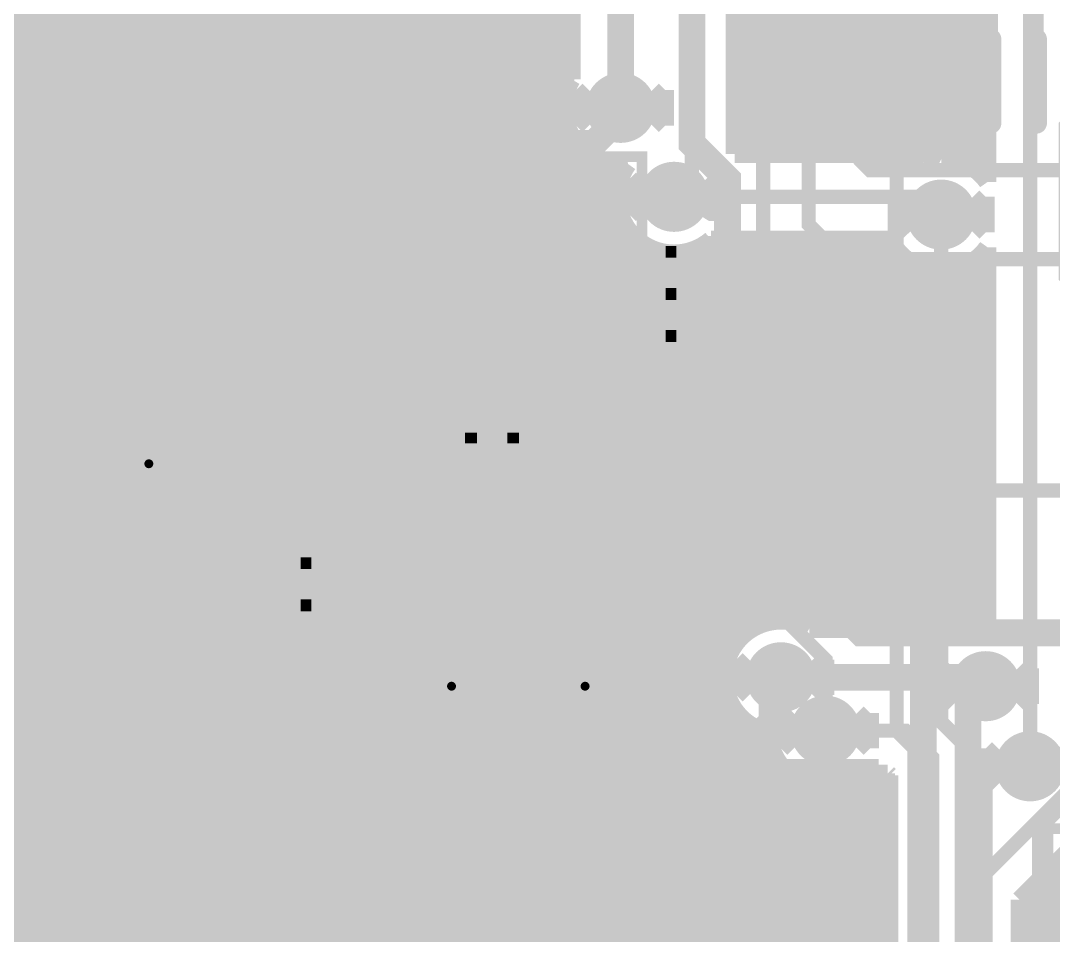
# Model space of a CAD drawing. Extents: x -10 to 131, y -93 to 209.
# Drawn here: x 99.26 to 114, y 77.98 to 91.03 of the extents above; entities that cross this region are included whole.
import ezdxf

# ---------------------------------------------------------------- set-up
doc = ezdxf.new("R2010")
doc.units = 0
doc.header["$MEASUREMENT"] = 0
doc.layers.get('0').update_dxf_attribs({"linetype": 'CONTINUOUS'})
for name, color, linetype in [('22-303-0_AST', 7, 'CONTINUOUS'), ('22-303-0_BOT', 2, 'CONTINUOUS'), ('22-303-0_DRD', 6, 'CONTINUOUS'), ('22-303-0_DRL', 1, 'CONTINUOUS'), ('22-303-0_GND', 3, 'CONTINUOUS'), ('22-303-0_IN1', 10, 'CONTINUOUS'), ('22-303-0_SMT', 9, 'CONTINUOUS'), ('22-303-0_SPT', 11, 'CONTINUOUS'), ('22-303-0_SST', 8, 'CONTINUOUS'), ('22-303-0_TOP', 15, 'CONTINUOUS'), ('THRUHOLE_TAP', 2, 'CONTINUOUS')]:
    doc.layers.add(name, color=color, linetype=linetype)

# ---------------------------------------------------------------- blocks, each defined once
blk = doc.blocks.new('OBLONG_56')
at = {"const_width": 0.29972}
blk.add_lwpolyline([(0, 0.59944), (0, -0.59944)], dxfattribs=at)
at = {"const_width": 0.14986}
for points in [[(-0.07493, 0.59944, 1), (0.07493, 0.59944, 1)], [(-0.07493, -0.59944, 1), (0.07493, -0.59944, 1)]]:
    blk.add_lwpolyline(points, format="xyb", close=True, dxfattribs=at)
blk = doc.blocks.new('ROUND_70')
at = {"const_width": 0.29972}
blk.add_lwpolyline([(-0.14986, 0, 1), (0.14986, 0, 1)], format="xyb", close=True, dxfattribs=at)
blk = doc.blocks.new('ROUND_75')
at = {"const_width": 0.29972}
blk.add_lwpolyline([(-0.14986, 0, 1), (0.14986, 0, 1)], format="xyb", close=True, dxfattribs=at)
blk = doc.blocks.new('ROUND_116')
at = {"const_width": 0.10033}
blk.add_lwpolyline([(-0.050164, 0, 1), (0.050164, 0, 1)], format="xyb", close=True, dxfattribs=at)
blk = doc.blocks.new('ROUND_117')
at = {"const_width": 0.10033}
blk.add_lwpolyline([(-0.050164, 0, 1), (0.050164, 0, 1)], format="xyb", close=True, dxfattribs=at)
blk = doc.blocks.new('ROUND_98')
at = {"const_width": 0.50038}
blk.add_lwpolyline([(-0.25019, 0, 1), (0.25019, 0, 1)], format="xyb", close=True, dxfattribs=at)
blk = doc.blocks.new('ROUND_100')
at = {"const_width": 0.50038}
blk.add_lwpolyline([(-0.25019, 0, 1), (0.25019, 0, 1)], format="xyb", close=True, dxfattribs=at)
blk = doc.blocks.new('ROUND_101')
at = {"const_width": 0.0635}
blk.add_lwpolyline([(-0.03175, 0, 1), (0.03175, 0, 1)], format="xyb", close=True, dxfattribs=at)
blk = doc.blocks.new('RECTANGLE_3')
blk.add_solid([(0.4826, 0.4064), (0.4826, -0.4064), (-0.4826, 0.4064), (-0.4826, -0.4064)])
blk = doc.blocks.new('RECTANGLE_17')
blk.add_solid([(0.635, 0.508), (0.635, -0.508), (-0.635, 0.508), (-0.635, -0.508)])
blk = doc.blocks.new('ROUND_108')
at = {"const_width": 0.10033}
blk.add_lwpolyline([(-0.050164, 0, 1), (0.050164, 0, 1)], format="xyb", close=True, dxfattribs=at)

msp = doc.modelspace()

# ---------------------------------------------------------------- linework, layer by layer
at = {"layer": '22-303-0_AST', "const_width": 0.1524}
for points in [[(106.2355, 86.1695), (106.2355, 89.0905), (104.5972, 89.0905), (104.5972, 86.1695), (106.2355, 86.1695)], [(105.31856, 89.10066), (105.31856, 88.74506), (105.48874, 88.62568), (105.65892, 88.62568), (105.82656, 88.74506), (105.82656, 89.10066), (104.81056, 89.10066)], [(106.4895, 89.0905), (106.4895, 86.1695), (108.1278, 86.1695), (108.1278, 89.0905), (106.4895, 89.0905)], [(107.23626, 89.08796), (107.23626, 88.73236), (107.4039, 88.61552), (107.57408, 88.61552), (107.74426, 88.73236), (107.74426, 89.08796), (106.72826, 89.08796)], [(99.949, 89.027), (104.521, 89.027), (104.521, 87.249), (104.267, 86.995), (104.521, 86.741), (104.521, 84.963), (99.949, 84.963), (99.949, 89.027)], [(105.31856, 88.80348), (104.81056, 88.62568)], [(107.23626, 88.79332), (106.72826, 88.61552)], [(101.79304, 88.2396), (101.62286, 88.17864), (101.62286, 87.94242), (101.79304, 87.884), (101.96068, 87.76462), (102.46868, 87.76462), (102.63886, 87.82304), (102.63886, 88.17864), (102.46868, 88.2396), (101.79304, 88.2396)], [(104.81056, 87.90686), (104.81056, 88.14308)], [(104.81056, 88.0237), (105.82656, 88.0237), (105.65892, 88.14308)], [(106.72826, 87.89416), (106.72826, 88.13292)], [(106.72826, 88.01354), (107.74426, 88.01354), (107.57408, 88.13292)], [(101.96068, 88.00084), (101.62286, 87.76462)], [(101.62286, 86.92642), (101.62286, 87.4014), (102.30104, 86.92642), (102.46868, 86.92642), (102.63886, 86.98484), (102.63886, 87.34044), (102.46868, 87.4014)], [(104.81056, 87.1855), (104.81056, 87.42426)], [(104.81056, 87.30488), (105.82656, 87.30488), (105.65892, 87.42426)], [(106.72826, 87.17534), (106.72826, 87.41156)], [(106.72826, 87.29472), (107.74426, 87.29472), (107.57408, 87.41156)], [(104.81056, 86.64448), (104.98074, 86.76386), (105.15092, 86.82228), (105.48874, 86.82228), (105.65892, 86.76386), (105.82656, 86.64448), (105.82656, 86.5251), (105.65892, 86.40826), (105.48874, 86.3473), (105.15092, 86.3473), (104.98074, 86.40826), (104.81056, 86.5251), (104.81056, 86.64448)], [(101.62286, 86.44382), (102.63886, 86.08822), (102.63886, 86.5632)], [(106.72826, 86.45652), (106.72826, 86.69274)], [(106.72826, 86.57336), (107.74426, 86.57336), (107.57408, 86.69274)], [(104.5845, 84.6455), (104.5845, 81.7245), (106.2228, 81.7245), (106.2228, 84.6455), (104.5845, 84.6455)], [(105.33126, 84.64296), (105.33126, 84.28736), (105.4989, 84.17052), (105.66908, 84.17052), (105.83926, 84.28736), (105.83926, 84.64296), (104.82326, 84.64296)], [(106.4895, 84.6455), (106.4895, 81.7245), (108.1278, 81.7245), (108.1278, 84.6455), (106.4895, 84.6455)], [(105.33126, 84.34832), (104.82326, 84.17052)], [(107.0229, 83.91652), (106.85526, 83.97494), (106.85526, 84.33054), (107.0229, 84.38896), (107.70108, 84.38896), (107.87126, 84.33054), (107.87126, 83.97494), (107.70108, 83.91652)], [(104.82326, 83.44916), (104.82326, 83.68792)], [(104.82326, 83.56854), (105.83926, 83.56854), (105.66908, 83.68792)], [(107.36326, 83.13674), (107.5309, 83.07832), (107.70108, 83.07832), (107.87126, 83.13674), (107.87126, 83.49234), (107.70108, 83.55076), (107.5309, 83.55076), (107.36326, 83.49234), (107.36326, 83.13674), (107.19308, 83.07832), (107.0229, 83.07832), (106.85526, 83.13674), (106.85526, 83.49234), (107.0229, 83.55076), (107.19308, 83.55076), (107.36326, 83.49234)], [(104.82326, 82.73034), (104.82326, 82.96656)], [(104.82326, 82.84972), (105.83926, 82.84972), (105.66908, 82.96656)], [(106.85526, 82.24012), (106.85526, 82.71256), (107.5309, 82.24012), (107.70108, 82.24012), (107.87126, 82.29854), (107.87126, 82.65414), (107.70108, 82.71256)], [(104.9909, 82.36712), (104.82326, 82.24774), (104.82326, 82.01152), (104.9909, 81.89214), (105.16108, 81.89214), (105.4989, 82.12836), (105.83926, 81.89214), (105.83926, 82.36712)], [(113.919, 79.502), (118.491, 79.502), (118.491, 77.724), (118.237, 77.47), (118.491, 77.216), (118.491, 75.438), (113.919, 75.438), (113.919, 79.502)]]:
    msp.add_lwpolyline(points, dxfattribs=at)
at = {"layer": '22-303-0_BOT'}
for points, const_width in [([(106.36504, 159.77616), (106.36504, 90.10904)], 0.254), ([(106.5784, 159.77616), (106.5784, 80.10906)], 0.254), ([(106.807, 129.80162), (106.807, 80.10906)], 0.254), ([(107.0356, 129.6035), (107.0356, 89.96934)], 0.254), ([(109.7788, 129.6035), (109.7788, 89.1286)], 0.254), ([(110.0074, 129.6035), (110.0074, 89.1286)], 0.254), ([(110.236, 129.6035), (110.236, 89.1286)], 0.254), ([(110.4646, 129.6035), (110.4646, 89.1286)], 0.254), ([(110.6932, 129.6035), (110.6932, 89.1286)], 0.254), ([(110.9218, 129.6035), (110.9218, 89.1286)], 0.254), ([(108.839, 124.587), (108.839, 88.519), (108.585, 88.519)], 0.2032), ([(109.5502, 124.20346), (109.5502, 89.1286)], 0.254), ([(109.4486, 124.05614), (109.4486, 89.1286)], 0.254), ([(112.7506, 123.571), (112.7506, 88.9889)], 0.254), ([(108.204, 102.997), (107.823, 102.616), (107.823, 89.789)], 0.381), ([(107.1245, 102.616), (107.1245, 90.1954)], 0.254), ([(116.713, 96.647), (116.586, 96.647), (116.078, 96.139), (116.078, 92.456), (115.697, 92.075), (115.316, 92.075), (114.3, 91.059), (114.3, 80.137), (112.903, 78.74), (112.903, 65.151)], 0.2032), ([(112.522, 95.23476), (112.522, 89.06256)], 0.254), ([(111.1504, 94.97314), (111.1504, 89.1286)], 0.254), ([(112.2934, 94.89694), (112.2934, 89.10828)], 0.254), ([(111.379, 94.79026), (111.379, 89.1286)], 0.254), ([(112.0648, 94.7547), (112.0648, 89.1286)], 0.254), ([(111.6076, 94.71152), (111.6076, 89.1286)], 0.254), ([(111.8362, 94.69882), (111.8362, 89.1286)], 0.254), ([(113.665, 80.391), (113.665, 93.218)], 0.2032), ([(112.9792, 92.79128), (112.9792, 88.82126)], 0.254), ([(113.0554, 92.68714), (113.0554, 88.72982)], 0.254), ([(107.1245, 91.0336), (106.36504, 91.0336)], 0.254), ([(113.0554, 91.0336), (109.4486, 91.0336)], 0.254), ([(107.1245, 90.805), (106.36504, 90.805)], 0.254), ([(113.0554, 90.805), (109.4486, 90.805)], 0.254), ([(107.1245, 90.5764), (106.36504, 90.5764)], 0.254), ([(113.0554, 90.5764), (109.4486, 90.5764)], 0.254), ([(107.1245, 90.3478), (106.36504, 90.3478)], 0.254), ([(113.0554, 90.3478), (109.4486, 90.3478)], 0.254), ([(107.0864, 90.1192), (72.03948, 90.1192)], 0.254), ([(106.36504, 90.10904), (82.63636, 90.10904)], 0.254), ([(99.2632, 90.10904), (99.2632, 80.10906)], 0.254), ([(99.4918, 90.10904), (99.4918, 80.10906)], 0.254), ([(99.7204, 90.10904), (99.7204, 80.10906)], 0.254), ([(99.949, 90.10904), (99.949, 80.10906)], 0.254), ([(100.1776, 90.10904), (100.1776, 80.10906)], 0.254), ([(100.4062, 90.10904), (100.4062, 80.10906)], 0.254), ([(100.6348, 90.10904), (100.6348, 80.10906)], 0.254), ([(100.8634, 90.10904), (100.8634, 80.10906)], 0.254), ([(101.092, 90.10904), (101.092, 80.10906)], 0.254), ([(101.3206, 90.10904), (101.3206, 80.10906)], 0.254), ([(101.5492, 90.10904), (101.5492, 80.10906)], 0.254), ([(101.7778, 90.10904), (101.7778, 80.10906)], 0.254), ([(102.0064, 90.10904), (102.0064, 80.10906)], 0.254), ([(102.235, 90.10904), (102.235, 80.10906)], 0.254), ([(102.4636, 90.10904), (102.4636, 80.10906)], 0.254), ([(102.6922, 90.10904), (102.6922, 80.10906)], 0.254), ([(102.9208, 90.10904), (102.9208, 80.10906)], 0.254), ([(103.1494, 90.10904), (103.1494, 80.10906)], 0.254), ([(103.378, 90.10904), (103.378, 80.10906)], 0.254), ([(103.6066, 90.10904), (103.6066, 80.10906)], 0.254), ([(103.8352, 90.10904), (103.8352, 80.10906)], 0.254), ([(104.0638, 90.10904), (104.0638, 80.10906)], 0.254), ([(104.2924, 90.10904), (104.2924, 80.10906)], 0.254), ([(104.521, 90.10904), (104.521, 80.10906)], 0.254), ([(104.7496, 90.10904), (104.7496, 80.10906)], 0.254), ([(104.9782, 90.10904), (104.9782, 80.10906)], 0.254), ([(105.2068, 90.10904), (105.2068, 80.10906)], 0.254), ([(105.4354, 90.10904), (105.4354, 80.10906)], 0.254), ([(105.664, 90.10904), (105.664, 80.10906)], 0.254), ([(105.8926, 90.10904), (105.8926, 80.10906)], 0.254), ([(106.1212, 90.10904), (106.1212, 80.10906)], 0.254), ([(106.3498, 90.10904), (106.3498, 80.10906)], 0.254), ([(113.0554, 90.1192), (109.4486, 90.1192)], 0.254), ([(107.02036, 89.8906), (93.23832, 89.8906)], 0.254), ([(113.0554, 89.8906), (109.4486, 89.8906)], 0.254), ([(107.02544, 89.662), (93.4212, 89.662)], 0.254), ([(107.0356, 89.60866), (107.0356, 80.10906)], 0.254), ([(113.0554, 89.662), (109.4486, 89.662)], 0.254), ([(107.09656, 89.4334), (93.50248, 89.4334)], 0.254), ([(113.0554, 89.4334), (109.4486, 89.4334)], 0.254), ([(107.2642, 89.2048), (93.51264, 89.2048)], 0.254), ([(107.2642, 89.2048), (107.2642, 80.10906)], 0.254), ([(113.0554, 89.2048), (109.4486, 89.2048)], 0.254), ([(107.4928, 89.0524), (107.4928, 80.10906)], 0.254), ([(112.141, 89.1286), (109.4486, 89.1286)], 0.254), ([(107.91952, 88.9762), (93.45676, 88.9762)], 0.254), ([(107.7214, 88.98636), (107.7214, 80.10906)], 0.254), ([(113.0554, 88.9762), (112.77854, 88.9762)], 0.254), ([(107.8103, 88.7476), (93.4085, 88.7476)], 0.254), ([(107.77728, 88.519), (93.4085, 88.519)], 0.254), ([(112.395, 88.265), (112.141, 88.519), (108.839, 88.519), (108.585, 88.519)], 0.2032), ([(107.8103, 88.2904), (93.4085, 88.2904)], 0.254), ([(107.91952, 88.0618), (93.4085, 88.0618)], 0.254), ([(107.95, 88.01862), (107.95, 80.10906)], 0.254), ([(108.15828, 87.8332), (93.4085, 87.8332)], 0.254), ([(111.71174, 87.8332), (109.01172, 87.8332)], 0.254), ([(109.093, 87.89162), (109.093, 80.10906)], 0.254), ([(111.66856, 87.9094), (109.11332, 87.9094)], 0.254), ([(109.3216, 87.9094), (109.3216, 81.84134)], 0.254), ([(109.5502, 87.9094), (109.5502, 82.24266)], 0.254), ([(109.7788, 87.9094), (109.7788, 82.3976)], 0.254), ([(110.0074, 87.9094), (110.0074, 82.4611)], 0.254), ([(110.236, 87.9094), (110.236, 82.45856)], 0.254), ([(110.4646, 87.9094), (110.4646, 82.3849)], 0.254), ([(110.6932, 87.9094), (110.6932, 82.3595)], 0.254), ([(110.9218, 87.9094), (110.9218, 82.3595)], 0.254), ([(111.1504, 87.9094), (111.1504, 82.3595)], 0.254), ([(111.379, 87.9094), (111.379, 82.3595)], 0.254), ([(111.6076, 87.9094), (111.6076, 82.3595)], 0.254), ([(108.1786, 87.8205), (108.1786, 80.10906)], 0.254), ([(108.4072, 87.7316), (108.4072, 80.10906)], 0.254), ([(108.6358, 87.71128), (108.6358, 80.10906)], 0.254), ([(108.8644, 87.75954), (108.8644, 80.10906)], 0.254), ([(111.8362, 87.6808), (111.8362, 82.3595)], 0.254), ([(112.9792, 87.7062), (112.9792, 82.35442)], 0.254), ([(113.0554, 87.80018), (113.0554, 82.34172)], 0.254), ([(111.93018, 87.6046), (93.4085, 87.6046)], 0.254), ([(112.7506, 87.53856), (112.7506, 82.3595)], 0.254), ([(113.0554, 87.6046), (112.85982, 87.6046)], 0.254), ([(112.0648, 87.5284), (112.0648, 82.3595)], 0.254), ([(112.2934, 87.46236), (112.2934, 82.3595)], 0.254), ([(112.522, 87.46744), (112.522, 82.3595)], 0.254), ([(113.0554, 87.376), (93.4085, 87.376)], 0.254), ([(113.0554, 87.1474), (93.4085, 87.1474)], 0.254), ([(113.0554, 86.9188), (93.4085, 86.9188)], 0.254), ([(113.0554, 86.6902), (93.49232, 86.6902)], 0.254), ([(113.0554, 86.4616), (93.51772, 86.4616)], 0.254), ([(113.0554, 86.233), (93.47708, 86.233)], 0.254), ([(113.0554, 86.0044), (93.3577, 86.0044)], 0.254), ([(113.0554, 85.7758), (93.09354, 85.7758)], 0.254), ([(113.0554, 85.5472), (89.45118, 85.5472)], 0.254), ([(113.0554, 85.3186), (89.40292, 85.3186)], 0.254), ([(113.0554, 85.09), (89.27338, 85.09)], 0.254), ([(113.0554, 84.8614), (88.9762, 84.8614)], 0.254), ([(113.0554, 84.6328), (84.35086, 84.6328)], 0.254), ([(113.0554, 84.4042), (84.12226, 84.4042)], 0.254), ([(113.0554, 84.1756), (83.94192, 84.1756)], 0.254), ([(113.0554, 83.947), (83.81238, 83.947)], 0.254), ([(113.0554, 83.7184), (83.5152, 83.7184)], 0.254), ([(113.0554, 83.4898), (72.03948, 83.4898)], 0.254), ([(113.0554, 83.2612), (72.03948, 83.2612)], 0.254), ([(113.0554, 83.0326), (72.03948, 83.0326)], 0.254), ([(113.0554, 82.804), (72.03948, 82.804)], 0.254), ([(113.0554, 82.5754), (72.03948, 82.5754)], 0.254), ([(109.68228, 82.3468), (72.03948, 82.3468)], 0.254), ([(112.903, 82.3595), (110.5154, 82.3595)], 0.254), ([(112.77092, 82.3468), (110.53572, 82.3468)], 0.254), ([(113.0554, 82.34172), (113.03007, 82.34053)], 0.254), ([(109.44352, 82.1182), (72.03948, 82.1182)], 0.254), ([(109.3343, 81.8896), (72.03948, 81.8896)], 0.254), ([(109.30128, 81.661), (72.03948, 81.661)], 0.254), ([(110.109, 81.661), (112.903, 81.661), (113.03, 81.534)], 0.381), ([(109.3343, 81.4324), (72.03948, 81.4324)], 0.254), ([(109.3216, 81.48066), (109.3216, 80.10906)], 0.254), ([(109.44352, 81.2038), (72.03948, 81.2038)], 0.254), ([(109.5502, 81.0768), (109.5502, 80.10906)], 0.254), ([(109.68228, 80.9752), (72.03948, 80.9752)], 0.254), ([(109.7788, 80.9244), (109.7788, 80.10906)], 0.254), ([(108.585, 56.515), (108.966, 56.134), (111.76, 56.134), (112.268, 56.642), (112.268, 80.518), (111.887, 80.899), (110.744, 80.899)], 0.2032), ([(109.95152, 80.7466), (72.03948, 80.7466)], 0.254), ([(110.03026, 80.518), (72.03948, 80.518)], 0.254), ([(110.0074, 80.56626), (110.0074, 80.10906)], 0.254), ([(110.21314, 80.2894), (72.03948, 80.2894)], 0.254), ([(110.236, 80.27162), (110.236, 80.10906)], 0.254), ([(111.1504, 80.2005), (111.1504, 80.10906)], 0.254), ([(111.633, 80.2894), (111.27232, 80.2894)], 0.254), ([(111.379, 80.2894), (111.379, 80.10906)], 0.254), ([(111.6076, 80.2894), (111.6076, 56.84266)], 0.254), ([(111.633, 80.2894), (111.6584, 80.264)], 0.254), ([(111.6584, 80.264), (111.6584, 56.89346)], 0.254), ([(110.57382, 80.10906), (72.03948, 80.10906)], 0.254), ([(110.4646, 80.13954), (110.4646, 80.10906)], 0.254), ([(111.50092, 80.10906), (110.91164, 80.10906)], 0.254), ([(111.50092, 80.10906), (111.50092, 58.10758)], 0.254), ([(111.6584, 80.0608), (111.50092, 80.0608)], 0.254), ([(111.6584, 79.8322), (111.50092, 79.8322)], 0.254), ([(111.6584, 79.6036), (111.50092, 79.6036)], 0.254), ([(114.7318, 79.7052), (113.5126, 78.486)], 0.254), ([(111.6584, 79.375), (111.50092, 79.375)], 0.254), ([(111.6584, 79.1464), (111.50092, 79.1464)], 0.254), ([(114.1222, 79.0956), (114.1222, 51.6636)], 0.254), ([(111.6584, 78.9178), (111.50092, 78.9178)], 0.254), ([(113.8936, 78.867), (113.8936, 51.6636)], 0.254), ([(117.5004, 78.9178), (113.94186, 78.9178)], 0.254), ([(111.6584, 78.6892), (111.50092, 78.6892)], 0.254), ([(113.665, 78.6384), (113.665, 65.4177)], 0.254), ([(117.5004, 78.6892), (113.71326, 78.6892)], 0.254), ([(111.6584, 78.4606), (111.50092, 78.4606)], 0.254), ([(113.5126, 78.486), (113.5126, 65.67932)], 0.254), ([(117.5004, 78.4606), (113.5126, 78.4606)], 0.254), ([(111.6584, 78.232), (111.50092, 78.232)], 0.254), ([(117.5004, 78.232), (113.5126, 78.232)], 0.254), ([(111.6584, 78.0034), (111.50092, 78.0034)], 0.254), ([(117.5004, 78.0034), (113.5126, 78.0034)], 0.254)]:
    msp.add_lwpolyline(points, dxfattribs=dict(at, const_width=const_width))
at = {"layer": '22-303-0_BOT', "const_width": 0.254}
for points in [[(107.1245, 90.1954, 0.1325032), (107.01488, 89.789)], [(107.01528, 89.789, 0.4142136), (107.823, 88.98128)], [(112.40262, 89.07272, 0.110797), (112.141, 89.13141)], [(112.40262, 89.07272, 0.110797), (112.141, 89.13141)], [(113.0554, 88.72982, 0.2440527), (112.395, 89.07258)], [(107.92714, 88.9889, 0.1563172), (107.77655, 88.519)], [(107.823, 88.98128, 0.0323688), (107.92725, 88.98803)], [(107.77728, 88.519, 0.4142136), (108.585, 87.71128)], [(108.585, 87.71128, 0.1804434), (109.114, 87.90861)], [(111.66856, 87.9094, 0.2863583), (112.395, 87.45728)], [(112.395, 87.45728, 0.2440522), (113.05551, 87.8001)], [(110.109, 82.46872, 0.4142136), (109.30128, 81.661)], [(110.5154, 82.3595, 0.1325032), (110.109, 82.46912)], [(113.0554, 82.34172, 0.0551179), (112.903, 82.35857)], [(109.30128, 81.661, 0.3524812), (109.93628, 80.87106)], [(109.93628, 80.87106, 0.3436517), (110.57382, 80.10906)], [(110.91164, 80.10906, 0.1269186), (111.27288, 80.28876)]]:
    msp.add_lwpolyline(points, format="xyb", dxfattribs=at)
at = {"layer": '22-303-0_DRD', "const_width": 0.254}
for points in [[(107.188, 89.535), (107.823, 90.17)], [(107.188, 90.043), (107.188, 89.535)], [(107.823, 89.408), (107.188, 90.043)], [(107.823, 90.17), (108.458, 89.535)], [(108.458, 90.043), (107.823, 89.408)], [(108.458, 89.535), (108.458, 90.043)], [(107.95, 88.265), (108.585, 88.9)], [(107.95, 88.265), (108.585, 88.9)], [(108.585, 88.9), (109.22, 88.265)], [(108.585, 88.9), (109.22, 88.265)], [(107.95, 88.773), (107.95, 88.265)], [(108.585, 88.138), (107.95, 88.773)], [(107.95, 88.773), (107.95, 88.265)], [(108.585, 88.138), (107.95, 88.773)], [(109.22, 88.773), (108.585, 88.138)], [(109.22, 88.773), (108.585, 88.138)], [(109.22, 88.265), (109.22, 88.773)], [(109.22, 88.265), (109.22, 88.773)], [(111.76, 88.011), (112.395, 88.646)], [(112.395, 88.646), (113.03, 88.011)], [(111.76, 88.519), (111.76, 88.011)], [(112.395, 87.884), (111.76, 88.519)], [(113.03, 88.519), (112.395, 87.884)], [(113.03, 88.011), (113.03, 88.519)], [(100.457, 84.455), (101.092, 85.09)], [(100.457, 84.455), (101.092, 85.09)], [(101.092, 85.09), (101.727, 84.455)], [(101.092, 85.09), (101.727, 84.455)], [(100.457, 84.963), (100.457, 84.455)], [(101.092, 84.328), (100.457, 84.963)], [(100.457, 84.963), (100.457, 84.455)], [(101.092, 84.328), (100.457, 84.963)], [(101.727, 84.963), (101.092, 84.328)], [(101.727, 84.963), (101.092, 84.328)], [(101.727, 84.455), (101.727, 84.963)], [(101.727, 84.455), (101.727, 84.963)], [(109.474, 81.407), (110.109, 82.042)], [(110.109, 82.042), (110.744, 81.407)], [(104.775, 81.28), (105.41, 81.915)], [(104.775, 81.28), (105.41, 81.915)], [(104.775, 81.788), (104.775, 81.28)], [(105.41, 81.153), (104.775, 81.788)], [(104.775, 81.788), (104.775, 81.28)], [(105.41, 81.153), (104.775, 81.788)], [(105.41, 81.915), (106.045, 81.28)], [(105.41, 81.915), (106.045, 81.28)], [(106.045, 81.788), (105.41, 81.153)], [(106.045, 81.788), (105.41, 81.153)], [(106.045, 81.28), (106.045, 81.788)], [(106.045, 81.28), (106.045, 81.788)], [(106.68, 81.28), (107.315, 81.915)], [(106.68, 81.28), (107.315, 81.915)], [(106.68, 81.788), (106.68, 81.28)], [(107.315, 81.153), (106.68, 81.788)], [(106.68, 81.788), (106.68, 81.28)], [(107.315, 81.153), (106.68, 81.788)], [(107.315, 81.915), (107.95, 81.28)], [(107.315, 81.915), (107.95, 81.28)], [(107.95, 81.788), (107.315, 81.153)], [(107.95, 81.788), (107.315, 81.153)], [(107.95, 81.28), (107.95, 81.788)], [(107.95, 81.28), (107.95, 81.788)], [(109.474, 81.915), (109.474, 81.407)], [(110.109, 81.28), (109.474, 81.915)], [(110.744, 81.915), (110.109, 81.28)], [(110.744, 81.407), (110.744, 81.915)], [(112.395, 81.28), (113.03, 81.915)], [(112.395, 81.788), (112.395, 81.28)], [(113.03, 81.153), (112.395, 81.788)], [(113.03, 81.915), (113.665, 81.28)], [(113.665, 81.788), (113.03, 81.153)], [(113.665, 81.28), (113.665, 81.788)], [(110.109, 80.645), (110.744, 81.28)], [(110.744, 81.28), (111.379, 80.645)], [(110.109, 81.153), (110.109, 80.645)], [(110.744, 80.518), (110.109, 81.153)], [(111.379, 81.153), (110.744, 80.518)], [(111.379, 80.645), (111.379, 81.153)], [(113.03, 80.137), (113.665, 80.772)], [(113.665, 80.772), (114.3, 80.137)], [(113.03, 80.645), (113.03, 80.137)], [(113.665, 80.01), (113.03, 80.645)], [(114.3, 80.645), (113.665, 80.01)]]:
    msp.add_lwpolyline(points, dxfattribs=at)
at = {"layer": '22-303-0_DRL', "const_width": 0.254}
msp.add_lwpolyline([(93.45422, 17.63014), (76.454, 17.63014), (76.454, 58.10758), (9.4996, 58.10758), (9.4996, 122.97664), (13.5001, 122.97664), (13.5001, 131.9784), (5.25018, 131.9784), (5.25018, 155.55976), (9.4996, 155.55976), (9.4996, 189.7761), (111.50092, 189.7761), (111.50092, 159.77616), (106.36504, 159.77616), (106.36504, 90.10904), (82.63636, 90.10904), (82.63636, 115.10772), (72.03948, 115.10772), (72.03948, 80.10906), (111.50092, 80.10906), (111.50092, 58.10758), (93.45422, 58.10758), (93.45422, 17.63014)], dxfattribs=at)
at = {"layer": '22-303-0_GND', "const_width": 1.27}
for points in [[(106.36504, 91.29014), (82.63636, 91.29014)], [(106.36504, 90.65514), (82.63636, 90.65514)], [(111.50092, 79.86014), (9.4996, 79.86014)], [(111.50092, 79.22514), (9.4996, 79.22514)], [(111.50092, 78.59014), (9.4996, 78.59014)], [(111.50092, 77.95514), (9.4996, 77.95514)]]:
    msp.add_lwpolyline(points, dxfattribs=at)
at = {"layer": '22-303-0_IN1', "const_width": 0.2032}
for points in [[(111.76, 95.504), (111.76, 80.899), (112.014, 80.645), (112.014, 66.929), (113.538, 65.405), (113.538, 64.389), (112.395, 63.246), (112.395, 62.611), (112.522, 62.484), (112.522, 54.864), (110.49, 52.832), (110.49, 38.862), (110.871, 38.481), (110.871, 29.591), (111.379, 29.083), (111.379, 26.416), (110.998, 26.035), (110.998, 22.098), (109.982, 21.082), (109.982, 18.669)], [(113.665, 47.752), (113.665, 58.039), (114.554, 58.928), (114.554, 74.041), (113.792, 74.803), (113.792, 79.502), (114.3, 80.01), (114.3, 87.249), (114.173, 87.376), (114.173, 89.535), (114.3, 89.662), (114.3, 94.87408), (114.427, 95.00108), (114.427, 95.504)], [(115.57, 11.176), (115.57, 15.113), (114.808, 15.875), (114.808, 38.1), (115.824, 39.116), (115.824, 44.069), (112.395, 47.498), (112.395, 53.975), (113.03, 54.61), (113.03, 58.039), (114.046, 59.055), (114.046, 73.152), (113.03, 74.168), (113.03, 80.391), (112.395, 81.026), (112.395, 88.265)]]:
    msp.add_lwpolyline(points, dxfattribs=at)
at = {"layer": '22-303-0_SST', "const_width": 0.1524}
for points in [[(106.2355, 86.1695), (106.2355, 89.0905), (104.5972, 89.0905), (104.5972, 86.1695), (106.2355, 86.1695)], [(106.4895, 89.0905), (106.4895, 86.1695), (108.1278, 86.1695), (108.1278, 89.0905), (106.4895, 89.0905)], [(99.949, 89.027), (99.949, 84.963), (104.521, 84.963), (104.521, 86.741), (104.267, 86.995), (104.521, 87.249), (104.521, 89.027), (99.949, 89.027)], [(108.96346, 88.59012), (108.96346, 88.33612), (109.1057, 88.24976), (109.2454, 88.24976), (109.38764, 88.33612), (109.38764, 88.59012), (108.54182, 88.59012)], [(108.96346, 88.37676), (108.54182, 88.24976)], [(108.54182, 87.65032), (108.54182, 87.81796)], [(108.54182, 87.73414), (109.38764, 87.73414), (109.2454, 87.81796)], [(108.54182, 87.04834), (108.54182, 87.21852)], [(108.54182, 87.1347), (109.38764, 87.1347), (109.2454, 87.21852)], [(108.54182, 86.4489), (108.54182, 86.61654)], [(108.54182, 86.53272), (109.38764, 86.53272), (109.2454, 86.61654)], [(105.68686, 85.07476), (105.68686, 85.92312), (105.60304, 85.78088)], [(106.28884, 85.07476), (106.28884, 85.92312), (106.20502, 85.78088)], [(104.83342, 85.49894), (105.08742, 85.49894), (105.17124, 85.63864), (105.17124, 85.78088), (105.08742, 85.92312), (104.83342, 85.92312), (104.83342, 85.07476)], [(106.84764, 85.07476), (106.76128, 85.217), (106.72064, 85.3567), (106.72064, 85.63864), (106.76128, 85.78088), (106.84764, 85.92312), (106.93146, 85.92312), (107.01528, 85.78088), (107.05846, 85.63864), (107.05846, 85.3567), (107.01528, 85.217), (106.93146, 85.07476), (106.84764, 85.07476)], [(105.04424, 85.49894), (105.17124, 85.07476)], [(105.77322, 85.07476), (105.60304, 85.07476)], [(106.37266, 85.07476), (106.20502, 85.07476)], [(104.5845, 84.6455), (104.5845, 81.7245), (106.2228, 81.7245), (106.2228, 84.6455), (104.5845, 84.6455)], [(106.4895, 84.6455), (106.4895, 81.7245), (108.1278, 81.7245), (108.1278, 84.6455), (106.4895, 84.6455)], [(101.94798, 84.57438), (101.80574, 84.5312), (101.80574, 84.36102), (101.94798, 84.32038), (102.08768, 84.23402), (102.51186, 84.23402), (102.6541, 84.2772), (102.6541, 84.5312), (102.51186, 84.57438), (101.94798, 84.57438)], [(102.08768, 84.4042), (101.80574, 84.23402)], [(103.75646, 84.14512), (103.75646, 83.89112), (103.8987, 83.80476), (104.0384, 83.80476), (104.18064, 83.89112), (104.18064, 84.14512), (103.33482, 84.14512)], [(101.80574, 83.54822), (101.80574, 83.88858), (102.36962, 83.54822), (102.51186, 83.54822), (102.6541, 83.5914), (102.6541, 83.8454), (102.51186, 83.88858)], [(103.75646, 83.93176), (103.33482, 83.80476)], [(108.68152, 83.42376), (108.54182, 83.46694), (108.54182, 83.72094), (108.68152, 83.76412), (109.2454, 83.76412), (109.38764, 83.72094), (109.38764, 83.46694), (109.2454, 83.42376)], [(103.33482, 83.20532), (103.33482, 83.37296)], [(103.33482, 83.28914), (104.18064, 83.28914), (104.0384, 83.37296)], [(101.80574, 83.11642), (102.6541, 82.86242), (102.6541, 83.20278)], [(108.96346, 82.78114), (109.1057, 82.73796), (109.2454, 82.73796), (109.38764, 82.78114), (109.38764, 83.03514), (109.2454, 83.07832), (109.1057, 83.07832), (108.96346, 83.03514), (108.96346, 82.78114), (108.82376, 82.73796), (108.68152, 82.73796), (108.54182, 82.78114), (108.54182, 83.03514), (108.68152, 83.07832), (108.82376, 83.07832), (108.96346, 83.03514)], [(103.33482, 82.60334), (103.33482, 82.77352)], [(103.33482, 82.6897), (104.18064, 82.6897), (104.0384, 82.77352)], [(108.54182, 82.05216), (108.54182, 82.39252), (109.1057, 82.05216), (109.2454, 82.05216), (109.38764, 82.09534), (109.38764, 82.34934), (109.2454, 82.39252)], [(103.47452, 82.2579), (103.33482, 82.17154), (103.33482, 82.0039), (103.47452, 81.91754), (103.61676, 81.91754), (103.8987, 82.08772), (104.18064, 81.91754), (104.18064, 82.2579)], [(113.919, 79.502), (113.919, 75.438), (118.491, 75.438), (118.491, 77.216), (118.237, 77.47), (118.491, 77.724), (118.491, 79.502), (113.919, 79.502)]]:
    msp.add_lwpolyline(points, dxfattribs=at)
at = {"layer": '22-303-0_TOP'}
for points, const_width in [([(109.855, 96.76892), (109.855, 93.853), (108.839, 92.837), (108.839, 89.281), (109.347, 88.773), (109.347, 84.201), (111.252, 82.296), (112.141, 82.296), (114.5032, 82.296), (114.808, 81.9912), (114.935, 81.9912)], 0.381), ([(120.269, 93.599), (117.475, 93.599), (117.221, 93.853), (113.03, 93.853), (111.80572, 92.6338), (111.80572, 90.17)], 0.2032), ([(117.221, 93.853), (113.03, 93.853), (111.80572, 92.6338), (111.80572, 90.17)], 0.2032), ([(123.48464, 90.92946), (123.48464, 91.821), (123.23064, 92.075), (121.285, 92.075), (120.523, 92.837), (116.84, 92.837), (116.332, 93.345), (115.189, 93.345), (113.10366, 91.25966), (113.10366, 90.17)], 0.2032), ([(113.665, 93.218), (112.45342, 92.00642), (112.45342, 90.17)], 0.2032), ([(113.7539, 90.17), (113.7539, 91.2749), (115.189, 92.71), (115.443, 92.71), (116.332, 92.71), (116.84, 92.202), (120.142, 92.202)], 0.2032), ([(115.443, 92.71), (115.189, 92.71), (113.7539, 91.2749), (113.7539, 90.17)], 0.2032), ([(109.855, 90.17), (109.855, 85.852), (111.379, 84.328), (120.777, 84.328), (121.92, 85.471), (122.047, 85.471)], 0.2032), ([(122.047, 85.471), (121.92, 85.471), (120.777, 84.328), (111.379, 84.328), (109.855, 85.852), (109.855, 90.17)], 0.2032), ([(109.855, 90.17), (109.855, 85.852), (111.379, 84.328), (120.777, 84.328), (121.92, 85.471), (122.047, 85.471)], 0.2032), ([(117.094, 87.757), (116.967, 87.63), (110.998, 87.63), (110.50524, 88.12276), (110.50524, 90.17)], 0.2032), ([(115.316, 88.392), (114.808, 88.9), (111.379, 88.9), (111.15548, 89.1286), (111.15548, 90.17)], 0.2032), ([(115.316, 88.392), (114.808, 88.9), (111.379, 88.9), (111.15548, 89.1286), (111.15548, 90.17)], 0.2032), ([(107.823, 89.789), (107.823, 89.662)], 0.2032), ([(107.823, 89.662), (107.442, 89.281), (92.71, 89.281)], 0.381), ([(101.092, 88.011), (92.456, 88.011), (91.694, 88.773), (89.154, 88.773), (87.63, 87.249), (87.63, 83.82)], 0.381), ([(101.092, 88.011), (101.473, 88.392), (104.9782, 88.392), (105.029, 88.3412), (105.41, 88.3412)], 0.381), ([(108.585, 88.519), (107.4928, 88.519), (107.315, 88.3412)], 0.2032), ([(108.585, 88.519), (107.4928, 88.519), (107.315, 88.3412)], 0.2032), ([(110.744, 80.899), (110.744, 81.915), (109.474, 83.185), (103.759, 83.185), (103.378, 83.566), (103.378, 86.995)], 0.2032), ([(105.41, 86.9188), (105.41, 83.8962)], 0.381), ([(107.315, 86.9188), (105.41, 86.9188)], 0.381), ([(92.71, 85.0773), (92.8243, 85.0773), (94.488, 86.741), (98.679, 86.741), (99.695, 85.725), (99.695, 83.693), (102.616, 80.772), (109.728, 80.772), (109.982, 81.026), (109.982, 81.534), (110.109, 81.661)], 0.381), ([(101.092, 84.709), (101.092, 85.979), (101.092, 84.709)], 0.381), ([(107.315, 83.8962), (105.41, 83.8962)], 0.381), ([(105.41, 81.534), (105.41, 82.4738)], 0.381), ([(105.41, 82.4738), (105.41, 81.534)], 0.381), ([(107.315, 81.534), (107.315, 82.4738)], 0.381), ([(107.315, 82.4738), (107.315, 81.534)], 0.381), ([(120.142, 54.102), (117.221, 54.102), (117.221, 54.1782), (113.7158, 54.1782), (112.141, 55.753), (112.141, 63.754), (112.141, 82.296), (114.5032, 82.296), (114.808, 81.9912), (114.935, 81.9912)], 0.381), ([(113.03, 81.534), (112.776, 81.28), (112.776, 73.1266), (113.5888, 72.3138), (117.475, 72.3138)], 0.381), ([(114.935, 80.5688), (113.8428, 80.5688), (113.665, 80.391)], 0.2032)]:
    msp.add_lwpolyline(points, dxfattribs=dict(at, const_width=const_width))

# ---------------------------------------------------------------- block references
at = {"layer": '22-303-0_AST'}
for p in [(109.855, 90.17), (110.50524, 90.17), (111.15548, 90.17), (111.80572, 90.17), (112.45342, 90.17), (113.10366, 90.17), (113.7539, 90.17)]:
    msp.add_blockref('OBLONG_56', p, dxfattribs=at)
at = {"layer": '22-303-0_BOT'}
for name, p in [('ROUND_70', (107.823, 89.789)), ('ROUND_70', (108.585, 88.519)), ('ROUND_70', (112.395, 88.265)), ('ROUND_70', (101.092, 84.709)), ('ROUND_75', (110.109, 81.661)), ('ROUND_70', (105.41, 81.534)), ('ROUND_70', (107.315, 81.534)), ('ROUND_75', (113.03, 81.534)), ('ROUND_70', (110.744, 80.899)), ('ROUND_70', (113.665, 80.391))]:
    msp.add_blockref(name, p, dxfattribs=at)
at = {"layer": '22-303-0_DRL'}
for name, p in [('ROUND_117', (107.823, 89.789)), ('ROUND_117', (108.585, 88.519)), ('ROUND_117', (112.395, 88.265)), ('ROUND_117', (101.092, 84.709)), ('ROUND_117', (105.41, 81.534)), ('ROUND_117', (107.315, 81.534)), ('ROUND_117', (110.109, 81.661)), ('ROUND_117', (113.03, 81.534)), ('ROUND_116', (110.744, 80.899)), ('ROUND_117', (113.665, 80.391))]:
    msp.add_blockref(name, p, dxfattribs=at)
at = {"layer": '22-303-0_GND'}
for name, p in [('ROUND_100', (107.823, 89.789)), ('ROUND_100', (108.585, 88.519)), ('ROUND_100', (112.395, 88.265)), ('ROUND_101', (101.092, 84.709)), ('ROUND_100', (110.109, 81.661)), ('ROUND_100', (113.03, 81.534)), ('ROUND_101', (105.41, 81.534)), ('ROUND_101', (107.315, 81.534)), ('ROUND_98', (110.744, 80.899)), ('ROUND_100', (113.665, 80.391))]:
    msp.add_blockref(name, p, dxfattribs=at)
at = {"layer": '22-303-0_IN1'}
for name, p in [('ROUND_75', (107.823, 89.789)), ('ROUND_70', (108.585, 88.519)), ('ROUND_70', (112.395, 88.265)), ('ROUND_70', (101.092, 84.709)), ('ROUND_75', (110.109, 81.661)), ('ROUND_70', (105.41, 81.534)), ('ROUND_70', (107.315, 81.534)), ('ROUND_75', (113.03, 81.534)), ('ROUND_70', (110.744, 80.899)), ('ROUND_70', (113.665, 80.391))]:
    msp.add_blockref(name, p, dxfattribs=at)
at = {"layer": '22-303-0_SMT'}
for name, p in [('OBLONG_56', (109.855, 90.17)), ('OBLONG_56', (110.50524, 90.17)), ('OBLONG_56', (111.15548, 90.17)), ('OBLONG_56', (111.80572, 90.17)), ('OBLONG_56', (112.45342, 90.17)), ('OBLONG_56', (113.10366, 90.17)), ('OBLONG_56', (113.7539, 90.17)), ('RECTANGLE_3', (105.41, 88.3412)), ('RECTANGLE_3', (107.315, 88.3412)), ('RECTANGLE_17', (101.092, 88.011)), ('RECTANGLE_17', (103.378, 86.995)), ('RECTANGLE_3', (105.41, 86.9188)), ('RECTANGLE_3', (107.315, 86.9188)), ('RECTANGLE_17', (101.092, 85.979)), ('RECTANGLE_3', (105.41, 83.8962)), ('RECTANGLE_3', (107.315, 83.8962)), ('RECTANGLE_3', (105.41, 82.4738)), ('RECTANGLE_3', (107.315, 82.4738))]:
    msp.add_blockref(name, p, dxfattribs=at)
at = {"layer": '22-303-0_SPT'}
for name, p in [('OBLONG_56', (109.855, 90.17)), ('OBLONG_56', (110.50524, 90.17)), ('OBLONG_56', (111.15548, 90.17)), ('OBLONG_56', (111.80572, 90.17)), ('OBLONG_56', (112.45342, 90.17)), ('OBLONG_56', (113.10366, 90.17)), ('OBLONG_56', (113.7539, 90.17)), ('RECTANGLE_3', (105.41, 88.3412)), ('RECTANGLE_3', (107.315, 88.3412)), ('RECTANGLE_17', (101.092, 88.011)), ('RECTANGLE_17', (103.378, 86.995)), ('RECTANGLE_3', (105.41, 86.9188)), ('RECTANGLE_3', (107.315, 86.9188)), ('RECTANGLE_17', (101.092, 85.979)), ('RECTANGLE_3', (105.41, 83.8962)), ('RECTANGLE_3', (107.315, 83.8962)), ('RECTANGLE_3', (105.41, 82.4738)), ('RECTANGLE_3', (107.315, 82.4738))]:
    msp.add_blockref(name, p, dxfattribs=at)
at = {"layer": '22-303-0_TOP'}
for name, p in [('OBLONG_56', (109.855, 90.17)), ('OBLONG_56', (110.50524, 90.17)), ('OBLONG_56', (111.15548, 90.17)), ('OBLONG_56', (111.80572, 90.17)), ('OBLONG_56', (112.45342, 90.17)), ('OBLONG_56', (113.10366, 90.17)), ('OBLONG_56', (113.7539, 90.17)), ('ROUND_70', (107.823, 89.789)), ('RECTANGLE_3', (105.41, 88.3412)), ('RECTANGLE_3', (107.315, 88.3412)), ('ROUND_70', (108.585, 88.519)), ('ROUND_70', (112.395, 88.265)), ('RECTANGLE_17', (101.092, 88.011)), ('RECTANGLE_17', (103.378, 86.995)), ('RECTANGLE_3', (105.41, 86.9188)), ('RECTANGLE_3', (107.315, 86.9188)), ('RECTANGLE_17', (101.092, 85.979)), ('ROUND_70', (101.092, 84.709)), ('RECTANGLE_3', (105.41, 83.8962)), ('RECTANGLE_3', (107.315, 83.8962)), ('RECTANGLE_3', (105.41, 82.4738)), ('RECTANGLE_3', (107.315, 82.4738)), ('ROUND_70', (110.109, 81.661)), ('ROUND_70', (105.41, 81.534)), ('ROUND_70', (107.315, 81.534)), ('ROUND_70', (113.03, 81.534)), ('ROUND_70', (110.744, 80.899)), ('ROUND_70', (113.665, 80.391))]:
    msp.add_blockref(name, p, dxfattribs=at)
at = {"layer": 'THRUHOLE_TAP'}
for p in [(107.823, 89.789), (108.585, 88.519), (112.395, 88.265), (101.092, 84.709), (105.41, 81.534), (107.315, 81.534), (110.109, 81.661), (113.03, 81.534), (110.744, 80.899), (113.665, 80.391)]:
    msp.add_blockref('ROUND_108', p, dxfattribs=at)

doc.saveas('drawing.dxf')
